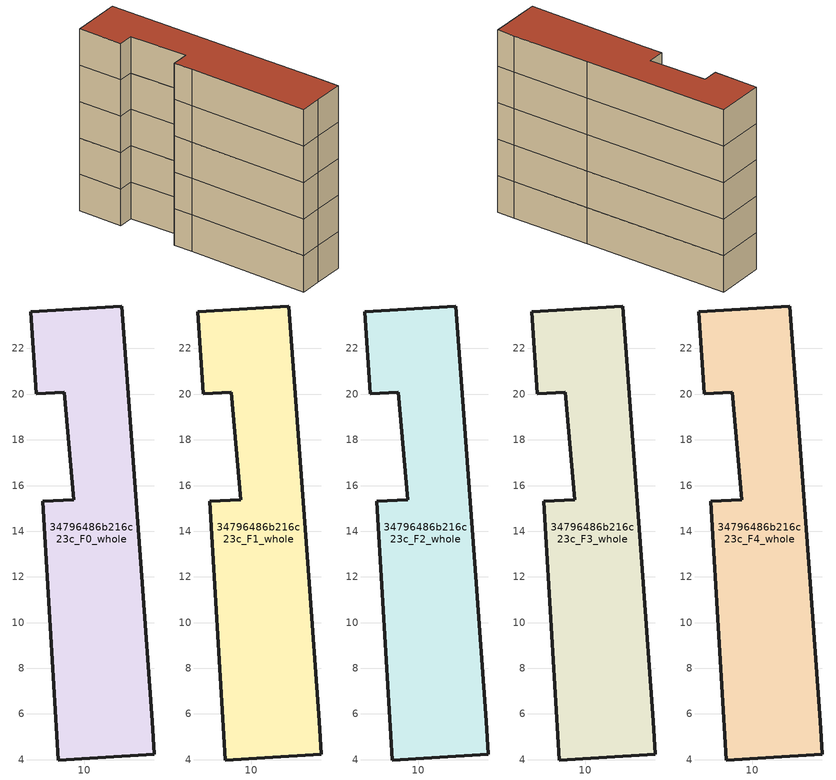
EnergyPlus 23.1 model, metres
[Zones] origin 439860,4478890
34796486b216c23c_F0_whole
 floor ground (EU_floor_Construction): 11.65,23.86 12.52,12.03 12.98,5.68 13.06,4.22 10.59,4.09 8.86,3.98 8.28,13.82 8.18,15.31 9.55,15.39 9.13,20.08 7.91,20.02 7.67,23.62 z0
 wall outside (EU_wall_Construction): 8.86,3.98 10.59,4.09 13.06,4.22 12.98,5.68 12.52,12.03 11.65,23.86 7.67,23.62 7.91,20.02 9.13,20.08 9.55,15.39 8.18,15.31 8.28,13.82 8.86,3.98 z0:3
34796486b216c23c_F1_whole
 floor to 34796486b216c23c_F0_whole (EU_floor_Construction): 11.65,23.86 12.52,12.03 12.98,5.68 13.06,4.22 10.59,4.09 8.86,3.98 8.28,13.82 8.18,15.31 9.55,15.39 9.13,20.08 7.91,20.02 7.67,23.62 z3
 wall outside (EU_wall_Construction): 8.86,3.98 10.59,4.09 13.06,4.22 12.98,5.68 12.52,12.03 11.65,23.86 7.67,23.62 7.91,20.02 9.13,20.08 9.55,15.39 8.18,15.31 8.28,13.82 8.86,3.98 z3:6
34796486b216c23c_F2_whole
 floor to 34796486b216c23c_F1_whole (EU_floor_Construction): 11.65,23.86 12.52,12.03 12.98,5.68 13.06,4.22 10.59,4.09 8.86,3.98 8.28,13.82 8.18,15.31 9.55,15.39 9.13,20.08 7.91,20.02 7.67,23.62 z6
 wall outside (EU_wall_Construction): 8.86,3.98 10.59,4.09 13.06,4.22 12.98,5.68 12.52,12.03 11.65,23.86 7.67,23.62 7.91,20.02 9.13,20.08 9.55,15.39 8.18,15.31 8.28,13.82 8.86,3.98 z6:9
34796486b216c23c_F3_whole
 floor to 34796486b216c23c_F2_whole (EU_floor_Construction): 11.65,23.86 12.52,12.03 12.98,5.68 13.06,4.22 10.59,4.09 8.86,3.98 8.28,13.82 8.18,15.31 9.55,15.39 9.13,20.08 7.91,20.02 7.67,23.62 z9
 wall outside (EU_wall_Construction): 8.86,3.98 10.59,4.09 13.06,4.22 12.98,5.68 12.52,12.03 11.65,23.86 7.67,23.62 7.91,20.02 9.13,20.08 9.55,15.39 8.18,15.31 8.28,13.82 8.86,3.98 z9:12
34796486b216c23c_F4_whole
 floor to 34796486b216c23c_F3_whole (EU_floor_Construction): 11.65,23.86 12.52,12.03 12.98,5.68 13.06,4.22 10.59,4.09 8.86,3.98 8.28,13.82 8.18,15.31 9.55,15.39 9.13,20.08 7.91,20.02 7.67,23.62 z12
 wall outside (EU_wall_Construction): 8.86,3.98 10.59,4.09 13.06,4.22 12.98,5.68 12.52,12.03 11.65,23.86 7.67,23.62 7.91,20.02 9.13,20.08 9.55,15.39 8.18,15.31 8.28,13.82 8.86,3.98 z12:15
 roof outside (EU_roof_Construction): 13.06,4.22 12.98,5.68 12.52,12.03 11.65,23.86 7.67,23.62 7.91,20.02 9.13,20.08 9.55,15.39 8.18,15.31 8.28,13.82 8.86,3.98 10.59,4.09 z15
[Building]
EU S2 Campaign: North Axis=0; Terrain=City; Solar Distribution=FullExterior
[Site:Location]
Madrid: Latitude=40.5; Longitude=-3.5; Time Zone=1; Elevation=609
[SizingPeriod:WeatherFileDays]
AnnualSizingPeriod: Begin Month=1; Begin Day of Month=1; End Month=12; End Day of Month=31; Day of Week for Start Day=Monday; Use Weather File Daylight Saving Period=No; Use Weather File Rain and Snow Indicators=No
[MATERIAL]
EU_InternalMass_Material: Roughness=MediumRough; Thickness=0.1; Conductivity=1; Density=1800; Specific Heat=900; Thermal Absorptance=0.9; Solar Absorptance=0.7; Visible Absorptance=0.7
[MATERIAL:NOMASS] Roughness=MediumRough; Thermal Absorptance=0.9; Solar Absorptance=0.7; Visible Absorptance=0.7
Name | Thermal Resistance
EU_wall_NoMass | 1.26313
EU_roof_NoMass | 0.258054
EU_floor_NoMass | 0.563028
[CONSTRUCTION]
EU_wall_Construction: EU_wall_NoMass
EU_roof_Construction: EU_roof_NoMass
EU_floor_Construction: EU_floor_NoMass
EU_InternalMass_Construction: EU_InternalMass_Material
[ZONE] Type=1; Multiplier=1; Ceiling Height=autocalculate; Volume=223.773; Floor Area=autocalculate; Part of Total Floor Area=Yes
34796486b216c23c_F0_whole; 34796486b216c23c_F1_whole; 34796486b216c23c_F2_whole; 34796486b216c23c_F3_whole; 34796486b216c23c_F4_whole
[INTERNALMASS] Construction=EU_InternalMass_Construction; Surface Area=74.591
Name | Zone or ZoneList
34796486b216c23c_F0_whole_EU_InternalMass | 34796486b216c23c_F0_whole
34796486b216c23c_F1_whole_EU_InternalMass | 34796486b216c23c_F1_whole
34796486b216c23c_F2_whole_EU_InternalMass | 34796486b216c23c_F2_whole
34796486b216c23c_F3_whole_EU_InternalMass | 34796486b216c23c_F3_whole
34796486b216c23c_F4_whole_EU_InternalMass | 34796486b216c23c_F4_whole
[OTHEREQUIPMENT] Fuel Type=Electricity; Design Level Calculation Method=Watts/Area; Power per Zone Floor Area=1; Fraction Latent=0; Fraction Radiant=0; Fraction Lost=0; Carbon Dioxide Generation Rate=0; EndUse Subcategory=EU_Step8_InternalGains
Name | Zone or ZoneList or Space or SpaceList | Schedule
EU_Step8_InternalGain_34796486b216c23c_F0_whole_f000 | 34796486b216c23c_F0_whole | EU_Step8_GainSchedule_34796486b216c23c_F0_whole_f000
EU_Step8_InternalGain_34796486b216c23c_F1_whole_f000 | 34796486b216c23c_F1_whole | EU_Step8_GainSchedule_34796486b216c23c_F1_whole_f000
EU_Step8_InternalGain_34796486b216c23c_F2_whole_f000 | 34796486b216c23c_F2_whole | EU_Step8_GainSchedule_34796486b216c23c_F2_whole_f000
EU_Step8_InternalGain_34796486b216c23c_F3_whole_f000 | 34796486b216c23c_F3_whole | EU_Step8_GainSchedule_34796486b216c23c_F3_whole_f000
EU_Step8_InternalGain_34796486b216c23c_F4_whole_f000 | 34796486b216c23c_F4_whole | EU_Step8_GainSchedule_34796486b216c23c_F4_whole_f000
[ZONEVENTILATION:DESIGNFLOWRATE] Schedule=EU_AlwaysOn; Design Flow Rate Calculation Method=AirChanges/Hour; Air Changes per Hour=0.717621; Ventilation Type=Natural; Fan Pressure Rise=0; Fan Total Efficiency=1; Constant Term Coefficient=1; Temperature Term Coefficient=0; Velocity Term Coefficient=0; Velocity Squared Term Coefficient=0; Minimum Indoor Temperature=-100; Maximum Indoor Temperature=100; Delta Temperature=-100; Minimum Outdoor Temperature=-100; Maximum Outdoor Temperature=100; Maximum Wind Speed=40
Name | Zone or ZoneList or Space or SpaceList
EU_ConstantAir_34796486b216c23c_F0_whole | 34796486b216c23c_F0_whole
EU_ConstantAir_34796486b216c23c_F1_whole | 34796486b216c23c_F1_whole
EU_ConstantAir_34796486b216c23c_F2_whole | 34796486b216c23c_F2_whole
EU_ConstantAir_34796486b216c23c_F3_whole | 34796486b216c23c_F3_whole
EU_ConstantAir_34796486b216c23c_F4_whole | 34796486b216c23c_F4_whole
[HVACTEMPLATE:THERMOSTAT] Constant Heating Setpoint=20; Constant Cooling Setpoint=50
EU_HeatOnly_34796486b216c23c_F0_whole; EU_HeatOnly_34796486b216c23c_F1_whole; EU_HeatOnly_34796486b216c23c_F2_whole; EU_HeatOnly_34796486b216c23c_F3_whole; EU_HeatOnly_34796486b216c23c_F4_whole
[HVACTEMPLATE:ZONE:IDEALLOADSAIRSYSTEM] System Availability Schedule=EU_AlwaysOn; Maximum Heating Supply Air Temperature=50; Minimum Cooling Supply Air Temperature=13; Maximum Heating Supply Air Humidity Ratio=0.0156; Minimum Cooling Supply Air Humidity Ratio=0.0077; Heating Limit=NoLimit; Cooling Limit=NoLimit; Heating Availability Schedule=EU_AlwaysOn; Cooling Availability Schedule=EU_CoolingOff; Dehumidification Control Type=ConstantSensibleHeatRatio; Cooling Sensible Heat Ratio=0.7; Dehumidification Setpoint=60; Humidification Control Type=None; Humidification Setpoint=30; Outdoor Air Method=None; Outdoor Air Flow Rate per Person=0.00944; Outdoor Air Flow Rate per Zone Floor Area=0; Outdoor Air Flow Rate per Zone=0; Demand Controlled Ventilation Type=None; Outdoor Air Economizer Type=NoEconomizer; Heat Recovery Type=None; Sensible Heat Recovery Effectiveness=0.7; Latent Heat Recovery Effectiveness=0.65
Name | Template Thermostat
34796486b216c23c_F0_whole | EU_HeatOnly_34796486b216c23c_F0_whole
34796486b216c23c_F1_whole | EU_HeatOnly_34796486b216c23c_F1_whole
34796486b216c23c_F2_whole | EU_HeatOnly_34796486b216c23c_F2_whole
34796486b216c23c_F3_whole | EU_HeatOnly_34796486b216c23c_F3_whole
34796486b216c23c_F4_whole | EU_HeatOnly_34796486b216c23c_F4_whole
[SIZING:ZONE] Zone Cooling Design Supply Air Temperature Input Method=SupplyAirTemperature; Zone Cooling Design Supply Air Temperature=13; Zone Heating Design Supply Air Temperature Input Method=SupplyAirTemperature; Zone Heating Design Supply Air Temperature=50; Zone Cooling Design Supply Air Humidity Ratio=0.008; Zone Heating Design Supply Air Humidity Ratio=0.008; Cooling Design Air Flow Method=DesignDay; Cooling Design Air Flow Rate=0; Cooling Minimum Air Flow per Zone Floor Area=0.000762; Cooling Minimum Air Flow=0; Cooling Minimum Air Flow Fraction=0.2; Heating Design Air Flow Method=DesignDay; Heating Design Air Flow Rate=0; Heating Maximum Air Flow per Zone Floor Area=0.002032; Heating Maximum Air Flow=0.141576; Heating Maximum Air Flow Fraction=0.3; Account for Dedicated Outdoor Air System=No; Dedicated Outdoor Air System Control Strategy=NeutralSupplyAir; Dedicated Outdoor Air Low Setpoint Temperature for Design=autosize; Dedicated Outdoor Air High Setpoint Temperature for Design=autosize; Zone Load Sizing Method=Sensible Load Only No Latent Load; Zone Latent Cooling Design Supply Air Humidity Ratio Input Method=HumidityRatioDifference; Zone Cooling Design Supply Air Humidity Ratio Difference=0.005; Zone Latent Heating Design Supply Air Humidity Ratio Input Method=HumidityRatioDifference; Zone Humidification Design Supply Air Humidity Ratio Difference=0.005
34796486b216c23c_F0_whole; 34796486b216c23c_F1_whole; 34796486b216c23c_F2_whole; 34796486b216c23c_F3_whole; 34796486b216c23c_F4_whole
[SCHEDULE:CONSTANT]
Name | Hourly Value
EU_AlwaysOn | 1
EU_CoolingOff | 0
[SCHEDULE:FILE] Column Number=1; Rows to Skip at Top=0; Number of Hours of Data=8760; Column Separator=Comma; Interpolate to Timestep=No; Minutes per Item=60; Adjust Schedule for Daylight Savings=Yes
Name | File
EU_Step8_GainSchedule_34796486b216c23c_F0_whole_f000 | C:\Users\o_iseri\Desktop\OpenUBEM\openubem\outputs\eu_evidence\EU-11\ES-MAD-BERRUGUETE\idfs\34796486b216c23c\34796486b216c23c_F0_whole_f000_gain.csv
EU_Step8_GainSchedule_34796486b216c23c_F1_whole_f000 | C:\Users\o_iseri\Desktop\OpenUBEM\openubem\outputs\eu_evidence\EU-11\ES-MAD-BERRUGUETE\idfs\34796486b216c23c\34796486b216c23c_F1_whole_f000_gain.csv
EU_Step8_GainSchedule_34796486b216c23c_F2_whole_f000 | C:\Users\o_iseri\Desktop\OpenUBEM\openubem\outputs\eu_evidence\EU-11\ES-MAD-BERRUGUETE\idfs\34796486b216c23c\34796486b216c23c_F2_whole_f000_gain.csv
EU_Step8_GainSchedule_34796486b216c23c_F3_whole_f000 | C:\Users\o_iseri\Desktop\OpenUBEM\openubem\outputs\eu_evidence\EU-11\ES-MAD-BERRUGUETE\idfs\34796486b216c23c\34796486b216c23c_F3_whole_f000_gain.csv
EU_Step8_GainSchedule_34796486b216c23c_F4_whole_f000 | C:\Users\o_iseri\Desktop\OpenUBEM\openubem\outputs\eu_evidence\EU-11\ES-MAD-BERRUGUETE\idfs\34796486b216c23c\34796486b216c23c_F4_whole_f000_gain.csv
